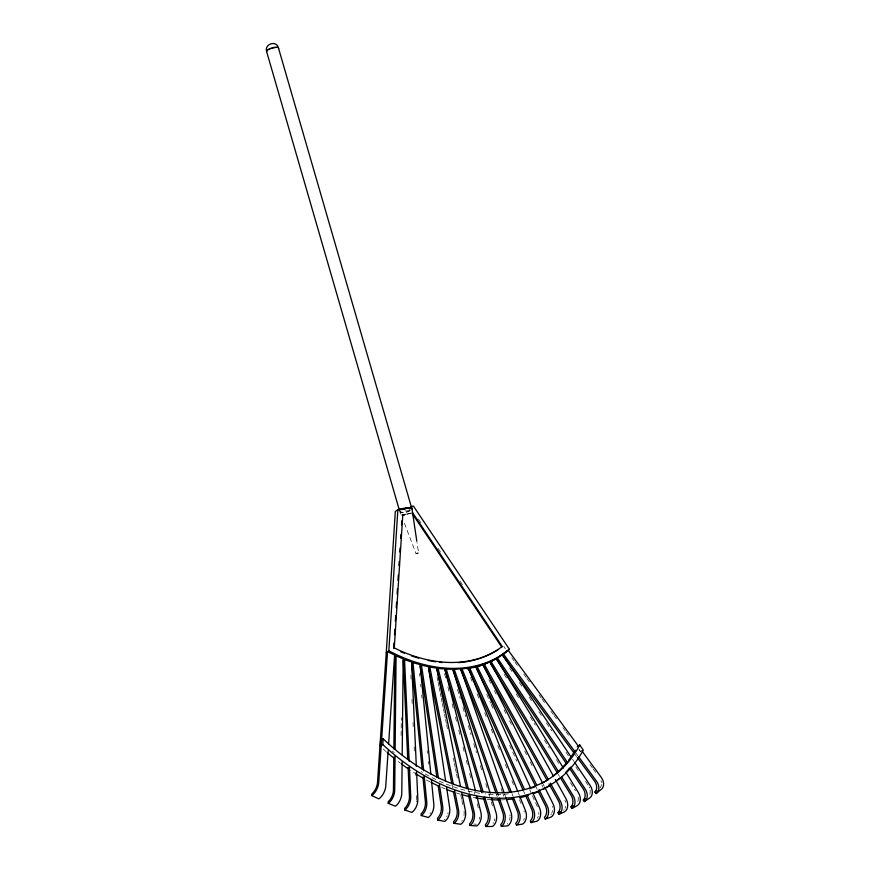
<?xml version="1.0" encoding="UTF-8"?>
<svg xmlns="http://www.w3.org/2000/svg" width="870" height="870" viewBox="0 0 870 870"><rect width="100%" height="100%" fill="white"/><g stroke="black" fill="none" stroke-linecap="round" stroke-linejoin="round"><path stroke-width="0.65" stroke-dasharray="4.35 3.26" d="M401.113 735.498L401.287 717.902M418.568 552.983L415.947 553.374L418.568 552.983L417.002 542.51M400.396 511.016L400.113 511.429A6.155 1.914 -16.1 0 0 408.008 511.538L410.531 510.298M400.254 511.016L399.939 511.451A6.307 1.968 -16.1 0 0 408.106 511.56L409.498 510.951M409.444 510.744L401.614 511.038M406.453 514.105L411.336 512.952M407.04 514.246L410.694 513.387M417.97 553.255L416.665 553.45M473.682 824.053L476.39 824.238M511.788 657.785L514.192 661.059M514.986 662.146L517.378 665.419M523.773 674.152L526.165 677.425M526.97 678.513L529.362 681.786M538.943 694.88L541.347 698.153M542.14 699.241L544.533 702.514M550.928 711.236L553.32 714.509M554.125 715.608L556.517 718.87M562.912 727.603L565.304 730.876M566.098 731.964L568.501 735.237M578.887 749.418L580.475 751.604M590.067 764.697L592.459 767.971M593.264 769.058L595.656 772.332M576.234 753.485L577.832 755.66M574.95 754.333L576.549 756.519M579.322 749.777L580.747 751.821M418.405 519.053L421.428 523.566M438.056 548.372L441.079 552.885M459.98 581.084L463.764 586.717M503.828 646.497L505.339 648.748M572.58 759.249L574.091 761.5M509.537 667.899L512.55 672.401M519.336 682.526L522.348 687.017M529.123 697.142L532.135 701.633M538.911 711.758L541.923 716.26M546.447 723.003L551.721 730.876M566.022 752.235L569.034 756.737M575.82 766.861L578.833 771.353M585.608 781.477L588.62 785.969M504.208 674.315L507.036 678.926M516.204 693.923L519.031 698.534M530.319 716.989L535.257 725.058M544.424 740.055L549.361 748.135M556.419 759.662L559.247 764.273M570.535 782.728L575.472 790.808M558.149 774.115L559.551 776.432M543.087 784.033L544.305 786.447M488.896 679.72L490.723 683.341M494.377 690.595L496.194 694.227M504.1 709.942L505.927 713.563M509.581 720.817L511.397 724.449M524.773 751.038L526.6 754.671M530.254 761.924L532.07 765.546M541.803 784.881L543.021 787.307M535.953 786.871L537.16 789.286M486.732 694.488L490.637 703.134M491.191 704.374L493.986 710.551M509.592 745.155L516.834 761.217M529.656 789.634L531.885 794.582M532.44 795.811L538.019 808.176A9.787 6.971 76.2 0 1 538.356 809.209M523.566 791.135L524.686 793.603M518.237 792.537L519.249 795.06M470.605 677.61L472.116 681.384M477.151 693.977L479.674 700.263M484.71 712.856L486.221 716.63M491.256 729.212L492.768 732.986M497.814 745.568L500.326 751.865M505.372 764.447L506.873 768.221M511.919 780.814L513.43 784.588M519.477 799.693L520.989 803.467M511.941 793.549L512.952 796.061M400.091 511.951L401.048 514.464M404.409 523.251L415.947 553.374M504.567 794.005L505.459 796.561M501.055 788.481L502.392 792.309M502.838 793.592L503.741 796.148M497.64 793.244L498.532 795.8M496.357 794.103L497.259 796.659M457.468 689.432L460.186 698.469M462.905 707.506L465.613 716.543M468.332 725.58L471.051 734.617M473.758 743.654L476.477 752.691M480.36 765.6L481.904 770.766M485.786 783.674L487.341 788.84M488.886 794.005L489.669 796.583M491.213 801.748L492.768 806.914M444.581 673.717L445.897 678.97M447.876 686.843L449.192 692.096M452.161 703.906L453.477 709.159M455.456 717.032L456.772 722.285M458.751 730.158L460.067 735.411M463.036 747.221L464.352 752.474M466.331 760.347L467.647 765.6M469.626 773.473L470.942 778.726M474.248 791.852L474.9 794.473M477.206 803.662L478.533 808.915M468.745 790.515L469.408 793.146M437.034 676.904L437.838 680.895M438.099 682.232L438.904 686.212M439.176 687.55L439.97 691.541M440.242 692.868L441.046 696.859M441.308 698.186L442.112 702.177M442.384 703.504L443.178 707.495M443.45 708.822L444.255 712.813M444.516 714.139L445.32 718.131M445.592 719.468L446.397 723.448M446.658 724.786L447.463 728.777M453.346 758.031L454.151 762.022M454.423 763.349L455.217 767.34M455.488 768.667L456.293 772.658M456.554 773.985L457.359 777.976M460.839 795.267L461.644 799.258M461.905 800.585L462.709 804.576M452.074 784.99L452.607 787.644M419.568 673.565L419.84 676.273M420.634 684.375L420.906 687.082M421.7 695.184L421.972 697.892M427.17 750.592L427.431 753.289M428.236 761.402L428.497 764.099M410.89 675.055L411.075 679.122M411.999 699.447L412.184 703.504M413.043 722.481L413.217 726.548M414.142 746.862L414.327 750.93M415.305 772.614L415.425 775.322M416.349 795.648L416.534 799.715M410.292 508.993A6.525 1 -8 0 1 409.041 509.331M600.985 780.662A9.787 7.167 51 0 1 601.387 782.619M601.398 784.501A9.787 7.167 51 0 1 600.202 787.654M589.12 786.937A9.787 7.177 56.2 0 1 589.523 787.926M590.067 789.938A9.787 7.177 56.2 0 1 589.708 794.582M578.191 797.159A9.787 7.167 61.3 0 1 577.321 802.673M564.934 800.226A9.787 7.134 66.4 0 1 565.511 802.303M565.565 806.359A9.787 7.134 66.4 0 1 565.043 808.143M564.173 809.644A9.787 7.134 66.4 0 1 563.619 810.253M552.2 806.294A9.787 7.069 71.3 0 1 552.406 807.36M552.483 810.481A9.787 7.069 71.3 0 1 551.754 813.265M551.341 814.059A9.787 7.069 71.3 0 1 550.851 814.766M538.845 812.406A9.787 6.971 76.2 0 1 538.737 814.494M538.28 816.43A9.787 6.971 76.2 0 1 537.497 818.104M524.012 811.014A9.787 6.851 80.9 0 1 524.295 812.058M524.262 818.387A9.787 6.851 80.9 0 1 523.588 820.203M509.95 814.864A9.787 6.71 85.5 0 1 510.037 815.951M510.027 817.039A9.787 6.71 85.5 0 1 509.526 820.149M507.797 823.509A9.787 6.71 85.5 0 1 507.21 824.129M494.867 818.746A9.787 6.547 89.9 0 1 494.377 820.791M493.605 822.618A9.787 6.547 89.9 0 1 493.116 823.422M479.62 817.147A9.787 6.351 -86 0 1 479.207 819.257M464.047 811.221A9.787 6.133 -82 0 1 463.96 815.494M462.231 820.421A9.787 6.133 -82 0 1 461.698 821.226M448.083 812.721A9.787 5.894 -78.2 0 1 447.822 813.776M447.115 815.799A9.787 5.894 -78.2 0 1 446.669 816.745M445.038 819.138A9.787 5.894 -78.2 0 1 444.418 819.757M430.476 812.819A9.787 5.644 -74.6 0 1 429.943 813.689M416.469 800.715A9.787 5.361 -71.1 0 1 416.338 801.748M505.22 799.682A188.116 127.814 56.2 0 1 501.316 799.878M491.017 799.715A188.116 127.814 56.2 0 1 487.254 799.443M475.803 797.888A188.116 127.814 56.2 0 1 473.236 797.398M460.263 794.169A188.116 127.814 56.2 0 1 456.358 792.951M445.32 788.916A188.116 127.814 56.2 0 1 441.634 787.372M429.845 781.771A188.116 127.814 56.2 0 1 426.398 779.933M417.296 774.67A188.116 127.814 56.2 0 1 410.542 770.352M400.548 763.294A188.116 127.814 56.2 0 1 398.362 761.631M386.171 751.647A188.116 127.814 56.2 0 1 383.191 748.994M508.363 793.842A181.558 123.355 56.2 0 1 485.112 793.918M479.751 793.277A181.558 123.355 56.2 0 1 437.131 780.107M435.935 779.542A181.558 123.355 56.2 0 1 421.297 771.69M394.284 752.68A181.558 123.355 56.2 0 1 392.294 751.027"/><path stroke-width="1.3" d="M402.114 761.718L401.799 792.853A10.201 5.274 -67.8 0 1 395.306 806.196L388.227 803.304L388.237 801.705A9.787 5.057 -67.8 0 0 393.436 790.819L393.784 756.976M393.871 748.852L394.806 656.807L396.089 655.947L403.169 658.84L402.19 754.953M395.067 756.117L394.719 789.96A10.201 5.274 -67.8 0 1 388.227 803.304M395.132 749.353L396.089 655.947M380.255 746.297L380.625 740.544M386.269 652.533L395.317 511.44L397.873 509.722L403.049 508.504M382.822 744.579L383.191 738.826A181.558 123.355 56.2 0 0 579.746 744.981L583.302 750.103A188.116 127.814 56.2 0 1 382.822 744.579L381.114 745.721M388.161 750.723L385.791 785.773A10.201 4.948 -64.7 0 1 378.798 798.888L371.729 795.55L371.838 793.995A9.787 4.742 -64.7 0 0 377.449 783.283L386.258 652.554L388.825 650.814L397.873 509.722M393.979 642.908L393.631 648.335L394.273 647.9L402.799 514.975L405.235 514.398M394.501 634.774L394.849 629.347M395.371 621.202L395.719 615.775M396.241 607.641L396.589 602.214M397.111 594.079L397.459 588.653M397.981 580.507L398.329 575.081M398.938 565.587L399.199 561.52M399.808 552.026L400.069 547.959M400.678 538.465L400.939 534.387M401.548 524.893L401.81 520.825M388.607 743.991L394.61 655.034L387.541 651.695L378.733 782.434A10.201 4.948 -64.7 0 1 371.729 795.55M266.644 50.938L266.601 51.482C264.371 44.707 274.648 40.27 278.041 46.512M278.683 48.611L278.367 47.643L411.76 508.33M411.945 508.461L409.792 507.667L403.637 508.33A6.525 1 -8 0 0 399.982 509.331L399.624 510.135M267.101 50.319L266.633 51.613L399.515 510.69M507.003 651.238L502.273 655.066L574.156 753.246M566.261 763.49L496.215 658.905L508.276 650.379L578.561 746.384M581.758 750.745L600.931 776.921A10.201 7.471 51 0 1 600.779 789.764L596.059 793.592L594.949 792.081L596.842 790.547M267.133 50.449L267.938 49.644M502.273 646.508L501.631 646.943L411.912 513.093L412.554 512.669L502.273 646.508L497.488 649.955A168.388 114.405 56.2 0 1 480.816 658.046M402.799 514.975L402.157 515.399L404.594 514.822M416.338 766.329L411.619 662.005L404.55 659.58L403.267 660.439L407.747 759.347M430.846 774.05L420.047 664.604L413.011 662.657L411.738 663.516L422.135 768.917M445.592 780.771L428.421 666.627L421.45 665.169L420.166 666.029L436.936 777.486M460.513 786.426L436.707 668.073L429.813 667.105L428.54 667.964L451.813 783.652M475.52 790.993L444.874 668.921L438.088 668.454L436.816 669.313L466.809 788.753M490.169 793.146L452.933 669.204L446.288 669.226L445.016 670.074L481.86 792.733M504.121 792.733L460.73 668.867L454.249 669.378L452.965 670.237L495.911 792.831M517.737 791.276L468.354 667.942L462.057 668.954L460.785 669.813L509.646 791.885M467.081 668.802L468.354 667.942M530.939 788.775L475.749 666.442L469.669 667.942L468.386 668.802L523.011 789.895M475.749 667.192L482.883 664.354L542.478 782.815M481.599 665.213L482.883 664.354M547.121 780.466L482.937 664.995L484.22 664.136L489.832 661.689L553.353 775.975M489.832 661.689L482.937 664.995M496.324 658.459L489.701 662.244L496.324 658.459L563.347 768.036M507.699 650.434L509.418 649.292L413.402 506.057L410.814 506.666M496.215 658.905L497.499 658.046L567.534 762.631M501.261 655.534L502.534 654.675L571.079 757.009M381.473 739.968L383.191 738.826M577.18 746.699L579.746 744.981M574.842 762.631L589.904 785.121A10.201 7.482 56.2 0 1 589.392 798.214L584.357 801.596L583.313 800.041L585.325 798.693M267.971 49.775L270.483 48.372M566.174 772.647L578.169 792.255A10.201 7.471 61.3 0 1 577.288 805.576L571.949 808.502L570.981 806.903L573.112 805.74M402.331 509.287L402.897 509.298M269.124 49.111L273.615 47.448L277.617 47.371M555.321 779.509L565.804 798.366A10.201 7.428 66.4 0 1 564.521 811.884L558.921 814.342L558.007 812.711L560.258 811.732M400.026 509.45L410.868 507.754A6.307 1.968 -16.1 0 1 411.945 508.993M476.923 666.801L480.436 665.615M538.378 791.7L545.675 806.207A9.787 7.069 71.3 0 1 544.446 817.376L545.272 819.029L551.134 817.05A10.201 7.362 71.3 0 0 552.809 803.369L544.914 787.654M272.071 47.98L276.529 47.263M525.795 796.072L531.929 809.665A9.787 6.971 76.2 0 1 530.341 820.932L531.102 822.618L537.181 821.117A10.201 7.264 76.2 0 0 539.302 807.316L532.614 792.483M512.169 798.182L517.715 812.025A9.787 6.851 80.9 0 1 515.758 823.368L516.432 825.064L522.729 824.053A10.201 7.145 80.9 0 0 525.284 810.155L519.749 796.311M408.432 507.721L402.386 509.494L406.888 507.862M498.151 799.215L503.067 813.265A9.787 6.71 85.5 0 1 500.728 824.651L501.327 826.348L507.808 825.837A10.201 6.993 85.5 0 0 510.831 811.884L505.916 797.844M483.415 797.899L488.07 813.385A9.787 6.547 89.9 0 1 485.329 824.793L485.851 826.5L492.496 826.478A10.201 6.819 89.9 0 0 495.987 812.515L491.724 798.312M468.451 795.31L472.736 812.373A9.787 6.351 -86 0 1 469.615 823.76L470.039 825.467L476.814 825.945A10.201 6.623 -86 0 0 480.795 811.993L476.847 796.246M453.411 791.635L457.163 810.253A9.787 6.133 -82 0 1 453.629 821.606L453.966 823.303L460.861 824.271A10.201 6.394 -82 0 0 465.33 810.361L461.85 793.081M410.868 507.71L411.891 508.069L416.806 541.205M438.143 785.545L441.384 807.023A9.787 5.894 -78.2 0 1 437.436 818.3L437.686 819.975L444.668 821.443A10.201 6.144 -78.2 0 0 449.638 807.621L446.604 787.48M422.929 777.019L425.463 802.695A9.787 5.644 -74.6 0 1 421.102 813.874L421.265 815.527L428.301 817.474A10.201 5.883 -74.6 0 0 433.782 803.782L431.379 779.466M408.117 767.481L409.465 797.29A9.787 5.361 -71.1 0 1 404.68 808.339L404.757 809.97L411.825 812.384A10.201 5.59 -71.1 0 0 417.817 798.856L416.589 771.755M394.273 647.9L400.178 650.771A168.388 114.405 56.2 0 0 498.129 649.531M503.556 654.207L575.44 752.387M578.626 756.748L596.2 780.749A10.201 7.471 51 0 1 596.059 793.592M577.354 757.607L594.917 781.608A9.787 7.167 51 0 1 594.949 792.081M570.546 767.122L584.857 788.492A10.201 7.482 56.2 0 1 584.357 801.596M569.274 767.982L583.574 789.351A9.787 7.177 56.2 0 1 583.313 800.041M490.984 661.385L558.725 772.103M561.541 776.725L572.83 795.18A10.201 7.471 61.3 0 1 571.949 808.502M490.408 663.397L557.442 772.962M560.258 777.584L571.546 796.039A9.787 7.167 61.3 0 1 570.981 806.903M484.22 664.136L548.404 779.607M550.373 783.141L560.193 800.813A10.201 7.428 66.4 0 1 558.921 814.342M549.09 784L558.91 801.672A9.787 7.134 66.4 0 1 558.007 812.711M477.032 666.333L536.616 784.805M539.052 789.634L546.958 805.348A10.201 7.362 71.3 0 1 545.272 819.029M476.358 668.399L535.344 785.664M469.669 667.942L524.295 789.036M527.079 795.223L533.212 808.806A10.201 7.264 76.2 0 1 531.102 822.618M462.057 668.954L511.44 792.287M513.452 797.322L518.998 811.166A10.201 7.145 80.9 0 1 516.432 825.064M454.249 669.378L497.64 793.244M499.434 798.355L504.35 812.406A10.201 6.993 85.5 0 1 501.327 826.348M446.288 669.226L483.144 791.874M484.688 797.04L489.342 812.526A10.201 6.819 89.9 0 1 485.851 826.5M438.088 668.454L468.419 789.199M469.735 794.451L474.019 811.514A10.201 6.623 -86 0 1 470.039 825.467M429.813 667.105L453.357 784.131M454.695 790.776L458.436 809.394A10.201 6.394 -82 0 1 453.966 823.303M421.45 665.169L438.415 777.965M439.426 784.686L442.667 806.164A10.201 6.144 -78.2 0 1 437.686 819.975M413.011 662.657L423.679 770.766M424.212 776.17L426.746 801.836A10.201 5.883 -74.6 0 1 421.265 815.527M404.55 659.58L409.15 761.207M409.389 766.622L410.738 796.431A10.201 5.59 -71.1 0 1 404.757 809.97M549.786 785.501A188.116 127.814 56.2 0 1 543.065 789.394M539.563 791.113A188.116 127.814 56.2 0 1 533.538 793.657M528.568 795.387A188.116 127.814 56.2 0 1 519.531 797.746M512.854 798.91A188.116 127.814 56.2 0 1 506.503 799.595M500.011 799.911A188.116 127.814 56.2 0 1 491.017 799.715M484.721 799.182A188.116 127.814 56.2 0 1 475.803 797.888M469.365 796.561A188.116 127.814 56.2 0 1 461.568 794.549M453.912 792.135A188.116 127.814 56.2 0 1 446.549 789.405M439.187 786.295A188.116 127.814 56.2 0 1 430.987 782.358M424.114 778.672A188.116 127.814 56.2 0 1 417.296 774.67M408.302 768.841A188.116 127.814 56.2 0 1 401.646 764.11M394.251 758.422A188.116 127.814 56.2 0 1 387.172 752.517M569.339 768.428A188.116 127.814 56.2 0 1 565.804 772.332M559.16 778.585A188.116 127.814 56.2 0 1 556.137 781.032M534.745 786.882A181.558 123.355 56.2 0 1 532.364 787.872M575.222 750.244A181.558 123.355 56.2 0 1 568.599 760.184M566.99 762.229A181.558 123.355 56.2 0 1 553.309 775.779M548.154 779.531A181.558 123.355 56.2 0 1 542.749 782.88M506.851 651.01A174.848 118.798 56.2 0 1 481.806 665.039M480.653 665.43A174.848 118.798 56.2 0 1 472.356 667.747M471.148 668.008A174.848 118.798 56.2 0 1 467.462 668.715M509.418 649.292A174.848 118.798 56.2 0 1 388.825 650.814M479.555 658.47A168.388 114.405 56.2 0 1 458.523 662.625M442.09 662.527A168.388 114.405 56.2 0 1 439.491 662.277M435.576 661.787A168.388 114.405 56.2 0 1 431.64 661.156M430.465 660.939A168.388 114.405 56.2 0 1 428.116 660.482M418.644 658.144A168.388 114.405 56.2 0 1 411.488 655.893M404.311 653.207A168.388 114.405 56.2 0 1 400.733 651.717"/></g></svg>
